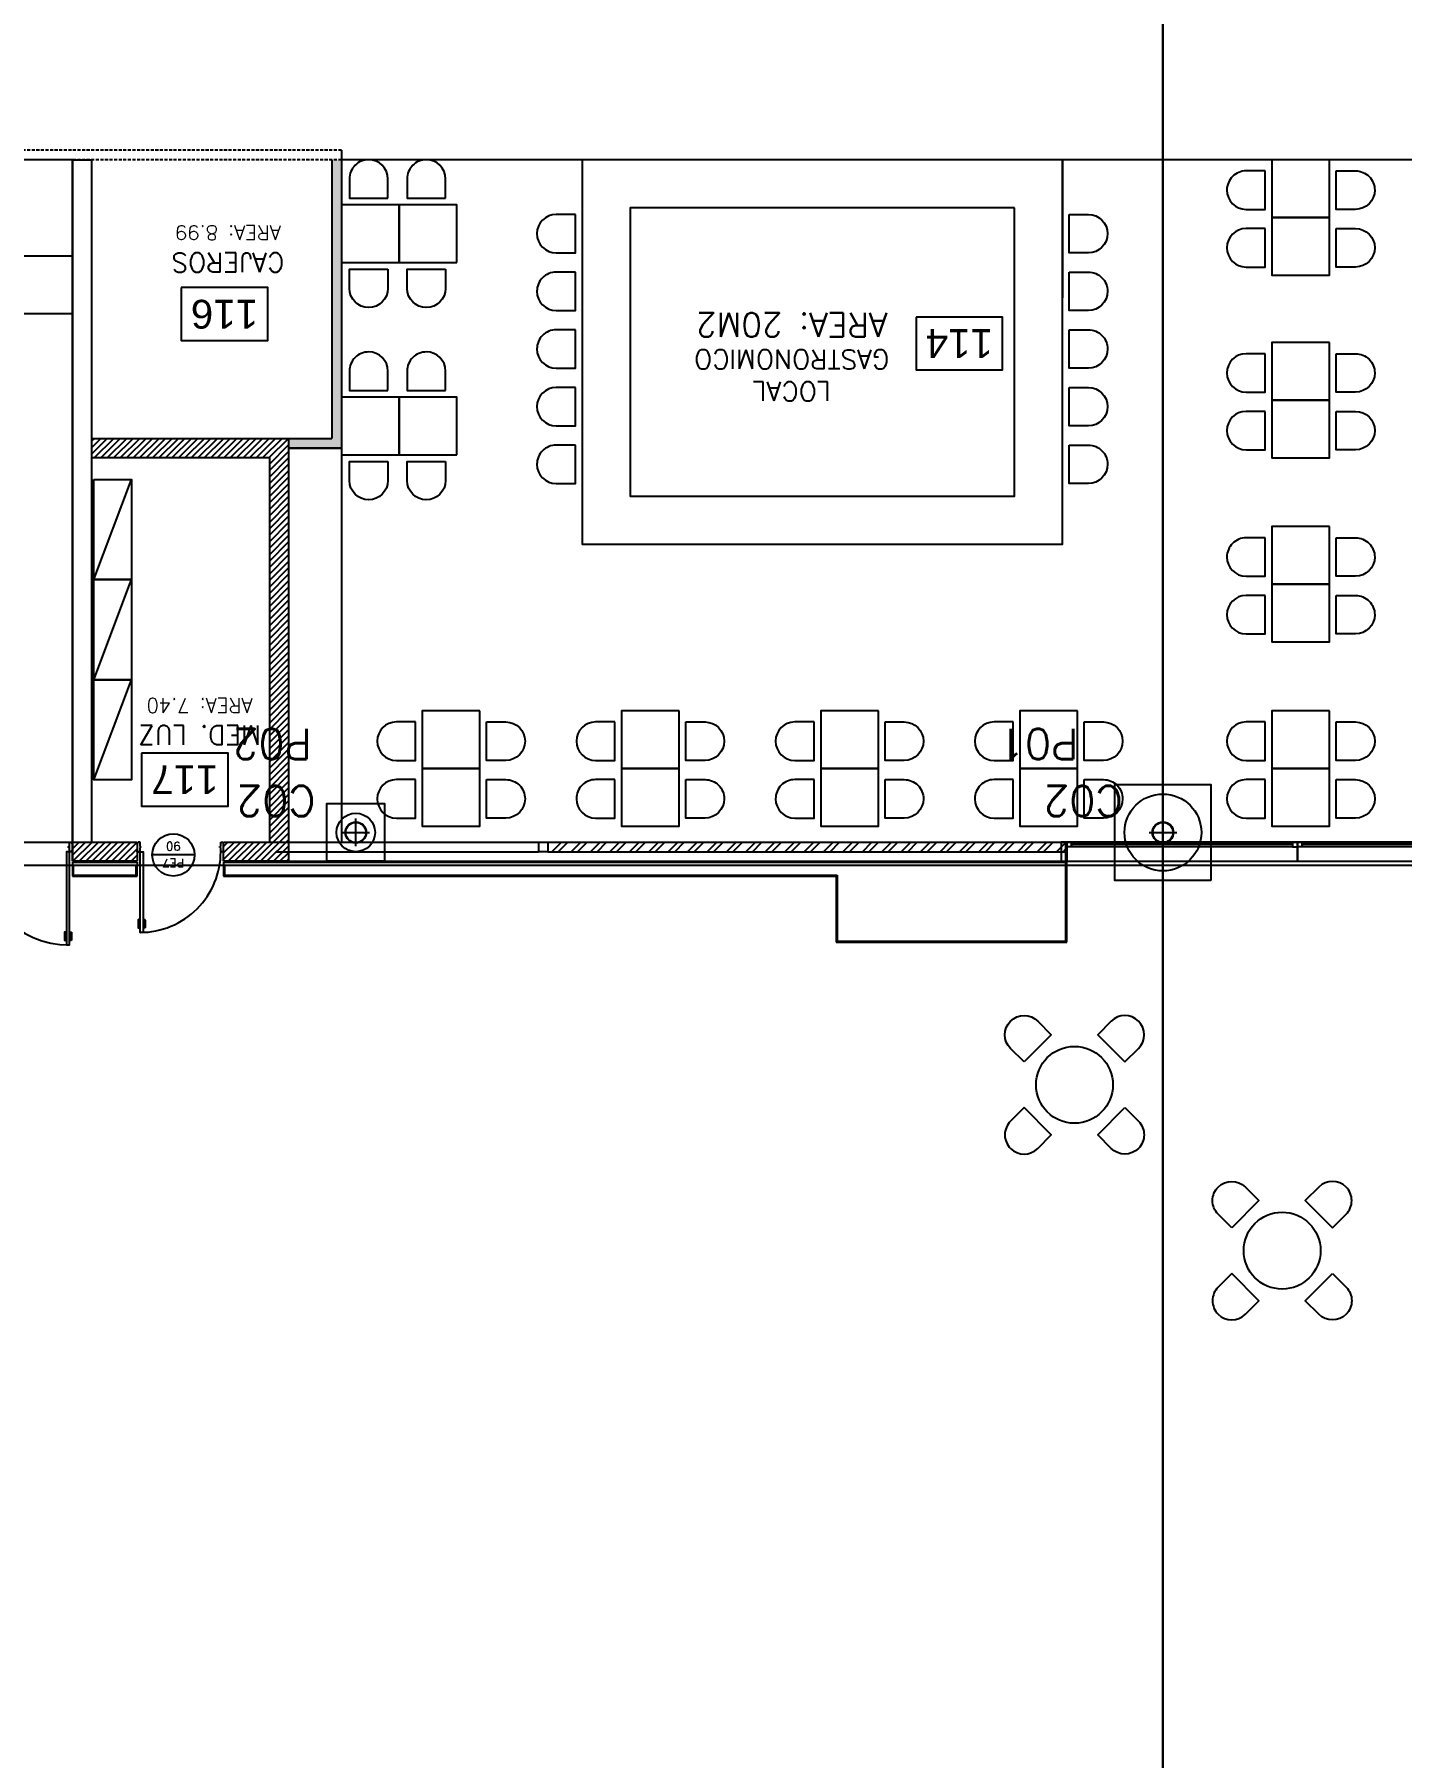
# Model space of a CAD drawing. Header units: millimetres. Extents: x 1478096 to 1808313, y 619971 to 762366.
# Drawn here: x 1561501 to 1575728, y 637943 to 655871 of the extents above; entities that cross this region are included whole.
import ezdxf
from ezdxf.enums import TextEntityAlignment as Align

# ---------------------------------------------------------------- set-up
doc = ezdxf.new("R2010")
doc.units = ezdxf.units.MM
doc.header["$LTSCALE"] = 10
for name, pattern in [('CENTERX2', [4, 2.5, -0.5, 0.5, -0.5]), ('HIDDEN2', [4.762499999999999, 3.175, -1.5875]), ('SE-GRILLA$0$LR-GRILLA$0$EJES', [0.74, 0.5, -0.12, 0, -0.12])]:
    doc.linetypes.add(name, pattern=pattern)
for name, color, linetype in [('0-superficies', 7, 'Continuous'), ('0_Estructura', 251, 'Continuous'), ('A-HATCH-BLOQUE', 241, 'Continuous'), ('A-HATCH-DURLOCK', 252, 'Continuous'), ('COSTAN-CAM-EJES', 251, 'CENTERX2'), ('DC-ARQ-0 TEXTOS', 7, 'Continuous'), ('DC-ARQ-CARPINTERIAS', 7, 'Continuous'), ('DC-ARQ-CHAPA', 7, 'Continuous'), ('DC-ARQ-CORDON', 210, 'Continuous'), ('DC-ARQ-CORREAS', 2, 'Continuous'), ('DC-ARQ-EQUIP.', 43, 'Continuous'), ('DC-ARQ-EQUIP. OFICINAS', 33, 'Continuous'), ('DC-ARQ-MURO BLOQUE', 181, 'Continuous'), ('DC-ARQ-MURO LAD. CERÁMICO', 54, 'Continuous'), ('DC-ARQ-MURO SUPERBOARD', 2, 'Continuous'), ('DC-ARQ-PAINEL DURLOCK', 7, 'Continuous'), ('DC-EST-CORREAS', 35, 'SE-GRILLA$0$LR-GRILLA$0$EJES'), ('TXT CARPINTERIAS', 2, 'Continuous')]:
    doc.layers.add(name, color=color, linetype=linetype)
doc.styles.add('ROMANS', font='romans')
doc.styles.add('Romans-100', font='romans')
doc.styles.get("Standard").update_dxf_attribs({"font": 'ARIAL.TTF'})

# ---------------------------------------------------------------- blocks, each defined once
blk = doc.blocks.new('CARP. PATIO COMIDAS')
at = {"layer": 'DC-ARQ-CARPINTERIAS'}
for p, q in [((1597.375506512112, 729.054922078246), (1594.975506549269, 729.0549229879954)), ((1597.375506512112, 728.8549220782457), (1597.375506512112, 729.054922078246)), ((1599.775506587061, 729.054922078246), (1597.375506624217, 729.0549229879954)), ((1597.375506624217, 729.0549229879954), (1597.375506624217, 728.8549229879951)), ((1599.775506587061, 728.8549220782457), (1599.775506587061, 729.054922078246)), ((1594.975506549269, 728.8549229879951), (1597.375506512112, 728.8549220782457)), ((1595.025506549268, 728.9049229879951), (1597.325506512112, 728.9049220782457)), ((1595.025506549268, 728.8799229879951), (1597.325506512112, 728.8799220782457)), ((1597.325506512112, 728.8549220782457), (1595.025506549268, 728.8549229879951)), ((1597.325506512112, 728.9049220782457), (1597.325506512112, 728.8549220782457)), ((1597.325506512112, 728.9049220782457), (1597.375506512112, 728.9049220782457)), ((1597.325506512112, 728.8549220782457), (1597.325506512112, 728.9049220782457)), ((1597.375506512112, 728.8549220782457), (1597.325506512112, 728.8549220782457)), ((1597.375506512112, 728.9049220782457), (1597.375506512112, 728.8549220782457)), ((1597.425506624217, 728.9049229879951), (1597.375506624217, 728.9049229879951)), ((1597.375506624217, 728.9049229879951), (1597.375506624217, 728.8549229879951)), ((1597.375506624217, 728.8549229879951), (1597.425506624217, 728.8549229879951)), ((1597.375506624217, 728.8549229879951), (1599.775506587061, 728.8549220782457)), ((1597.425506624217, 728.9049229879951), (1599.72550658706, 728.9049220782457)), ((1597.425506624217, 728.8549229879951), (1597.425506624217, 728.9049229879951)), ((1597.425506624217, 728.8549229879951), (1597.425506624217, 728.9049229879951)), ((1597.425506624217, 728.8799229879951), (1599.72550658706, 728.8799220782457)), ((1599.72550658706, 728.8549220782457), (1597.425506624217, 728.8549229879951)), ((1599.72550658706, 728.9049220782457), (1599.72550658706, 728.8549220782457)), ((1599.72550658706, 728.9049220782457), (1599.775506587061, 728.9049220782457)), ((1599.72550658706, 728.8549220782457), (1599.72550658706, 728.9049220782457)), ((1599.775506587061, 728.8549220782457), (1599.72550658706, 728.8549220782457)), ((1599.775506587061, 728.9049220782457), (1599.775506587061, 728.8549220782457))]:
    blk.add_line(p, q, dxfattribs=at)
blk = doc.blocks.new('SIMB-CAR')
blk.add_line((-0.5, 0), (0.5, 0))
blk.add_circle((0, 0), 0.5)
at = {"style": 'ROMANS'}
for tag, p in [('TIPO', (0, 0.1917687192590165)), ('NUMERO', (0, -0.2054664849201799))]:
    blk.add_attdef(tag, text='', height=0.2, dxfattribs=at).set_placement(p, align=Align.MIDDLE)
blk = doc.blocks.new('PUERTAS -200')
at = {"layer": 'DC-ARQ-CARPINTERIAS'}
for p, q in [((1530.20600982706, 676.7135004573965), (1530.20600982706, 676.7232860782239)), ((1530.206009827059, 676.6816048310293), (1530.206009827059, 676.6718192102019)), ((1530.220185660992, 676.7135004573961), (1530.220185660992, 676.7232860782235)), ((1530.220185660991, 676.6816048310288), (1530.220185660991, 676.6718192102015)), ((1530.206009827059, 674.8053960837443), (1530.206009827059, 674.8151817045717)), ((1530.220185660992, 674.8053960837447), (1530.220185660991, 674.8151817045721)), ((1530.20600982706, 674.773500457377), (1530.206009827061, 674.7637148365496)), ((1530.220185660992, 674.7735004573775), (1530.220185660993, 674.7637148365501))]:
    blk.add_line(p, q, dxfattribs=at)
for points in [[(1531.118211462515, 676.7135004573877), (1531.118211462514, 676.6816048310408), (1530.148211462513, 676.6816048310293), (1530.148211462513, 676.7135004573879), (1531.118211462515, 676.7135004573877)], [(1531.118211462516, 676.7435004573877), (1531.128211462516, 676.7435004573875), (1531.128211462516, 676.7335004573875), (1531.118211462516, 676.7335004573878), (1531.118211462515, 676.7135004573877), (1531.163211462515, 676.7135004573868), (1531.163211462515, 676.7035004573868), (1531.173211462515, 676.7035004573864), (1531.173211462515, 676.7135004573864), (1531.218211462515, 676.7135004573856), (1531.218211462515, 676.7335004573855), (1531.208211462515, 676.7335004573857), (1531.208211462515, 676.7435004573857), (1531.218211462515, 676.7435004573855)], [(1531.118211462515, 674.7735004573855), (1531.118211462514, 674.8053960837324), (1530.148211462513, 674.8053960837443), (1530.148211462513, 674.7735004573857), (1531.118211462515, 674.7735004573855)], [(1531.118211462515, 674.7435004573855), (1531.128211462515, 674.7435004573857), (1531.128211462515, 674.7535004573857), (1531.118211462515, 674.7535004573855), (1531.118211462515, 674.7735004573855), (1531.163211462515, 674.7735004573865), (1531.163211462514, 674.7835004573865), (1531.173211462514, 674.7835004573867), (1531.173211462515, 674.7735004573867), (1531.218211462514, 674.7735004573876), (1531.218211462515, 674.7535004573878), (1531.208211462515, 674.7535004573874), (1531.208211462515, 674.7435004573875), (1531.218211462515, 674.7435004573877)]]:
    blk.add_lwpolyline(points, dxfattribs=at)
for points in [[(1530.195191534385, 676.7303739951902), (1530.195191534385, 676.7268300367074, 0.4142135623730951), (1530.198735492867, 676.7232860782243), (1530.276702579493, 676.7232860782218, 0.4142135623730951), (1530.280246537976, 676.7268300367047), (1530.280246537976, 676.7303739951876, 0.4142135623730951), (1530.276702579494, 676.7339179536708), (1530.198735492868, 676.7339179536731, 0.4142135623730951)], [(1530.195191534383, 676.6647312932362), (1530.195191534383, 676.668275251719, -0.4142135623730951), (1530.198735492866, 676.6718192102019), (1530.276702579492, 676.6718192102002, -0.4142135623730951), (1530.280246537975, 676.6682752517172), (1530.280246537975, 676.6647312932341, -0.4142135623730951), (1530.276702579492, 676.6611873347513), (1530.198735492866, 676.661187334753, -0.4142135623730951)], [(1530.195191534383, 674.8222696215374), (1530.195191534383, 674.8187256630546, 0.4142135623730951), (1530.198735492866, 674.8151817045717), (1530.276702579492, 674.8151817045734, 0.4142135623730951), (1530.280246537975, 674.8187256630564), (1530.280246537975, 674.8222696215395, 0.4142135623730951), (1530.276702579492, 674.8258135800223), (1530.198735492866, 674.8258135800205, 0.4142135623730951)], [(1530.195191534385, 674.7566269195834), (1530.195191534385, 674.7601708780662, -0.4142135623730951), (1530.198735492868, 674.7637148365493), (1530.276702579494, 674.7637148365518, -0.4142135623730951), (1530.280246537977, 674.760170878069), (1530.280246537977, 674.7566269195859, -0.4142135623730951), (1530.276702579494, 674.7530829611028), (1530.198735492868, 674.7530829611004, -0.4142135623730951)]]:
    blk.add_lwpolyline(points, format="xyb", close=True, dxfattribs=at)
for centre, start, end in [((1531.118211462515, 676.7135004573877), 180.0000000000065, 270), ((1531.118211462515, 674.7735004573855), 90, 179.9999999999935)]:
    blk.add_arc(centre, 0.9700000000011082, start, end, dxfattribs=at)

msp = doc.modelspace()

# ---------------------------------------------------------------- hatches: boundary and pattern name
at = {"layer": '0_Estructura'}
h = msp.add_hatch(dxfattribs=at)
h.set_pattern_fill('ANSI31', color=256, scale=2, angle=-180, style=0)
h.set_pattern_definition([(224.9999999999999, (3114300.019552803, 1183973.86220455), (4.490128060534571, -4.490128060534581), [])])
h.paths.add_polyline_path([(1564734.949393902, 647568.1684408737, 1), (1564954.949393902, 647568.1684408737, 1)])
h.paths.add_polyline_path([(1564739.749393902, 647568.1684408737, 1), (1564950.149393902, 647568.1684408737, 1)], flags=16)
h = msp.add_hatch(dxfattribs=at)
h.set_pattern_fill('ANSI31', color=256, scale=2, angle=-180, style=0)
h.set_pattern_definition([(224.9999999999999, (3122699.920000568, 1183973.86220451), (4.490128060534571, -4.490128060534581), [])])
h.paths.add_polyline_path([(1573134.849841667, 647568.1684408346, 1), (1573354.849841667, 647568.1684408346, 1)])
h.paths.add_polyline_path([(1573139.649841667, 647568.1684408346, 1), (1573350.049841667, 647568.1684408346, 1)], flags=16)
at = {"layer": 'A-HATCH-BLOQUE'}
h = msp.add_hatch(dxfattribs=at)
h.set_pattern_fill('ANSI31', color=256, scale=15, angle=180)
h.set_pattern_definition([(225, (3176296.010531493, 1376323.113530791), (33.67596045400932, -33.67596045400933), [])])
h.paths.add_polyline_path([(1561895.044307134, 647268.1704667105), (1562569.379056337, 647268.1704667107), (1562569.379056334, 647468.1704667105), (1561895.044307134, 647468.1704667567)])
h.paths.add_polyline_path([(1563469.380249662, 647268.1704667105), (1564145.044307135, 647268.1704667105), (1564145.044307135, 651668.1704667095), (1562095.044307134, 651668.170466711), (1562095.044307134, 651468.1704667102), (1563945.044307134, 651468.1704667088), (1563945.044307135, 647468.1704667102), (1563469.380249662, 647468.1704667102)])
at = {"layer": 'A-HATCH-DURLOCK'}
h = msp.add_hatch(color=256, dxfattribs=at)
h.dxf.hatch_style = 1
h.paths.add_polyline_path([(1564145.044307135, 651668.170466711), (1564145.044307135, 651568.1704667108), (1564695.044307135, 651568.1704667106), (1564695.044307135, 654568.1704667106), (1564595.044307135, 654568.1704667106), (1564595.044307135, 651668.170466711)])
h = msp.add_hatch(dxfattribs=at)
h.set_pattern_fill('ANSI32', color=256, scale=15, angle=180)
h.set_pattern_definition([(225, (3172020.148532705, 1376323.113530791), (101.027881362028, -101.027881362028), []), (225, (3171952.796582705, 1376323.113530791), (101.027881362028, -101.027881362028), [])])
h.paths.add_polyline_path([(1566845.044307136, 647468.1704667088), (1566845.044307136, 647368.1914525438), (1572234.64187808, 647368.1914525438), (1572234.64187808, 647468.1704667088)])

# ---------------------------------------------------------------- linework, layer by layer
at = {"layer": '0-superficies'}
msp.add_lwpolyline([(1641041.817012486, 738426.9620846058), (1522042.066269117, 738427.0200825318), (1522042.063457301, 735317.0411377781), (1506281.021389075, 735317.0577680174), (1506244.74336783, 735317.0554205623), (1506244.899767644, 725919.2007196081), (1515007.623648283, 725919.2007196081), (1515007.623648283, 729331.1388270991), (1524854.996140494, 729331.1388288363), (1524854.996140494, 680527.0605796437), (1522092.044517029, 680527.0605796439), (1522092.044517029, 678926.4702749584), (1524855.045781666, 678926.4702749586), (1524855.045691859, 673126.4702755781), (1517295.033555806, 673126.4507899147), (1517295.033555806, 669026.4704289681), (1516295.033737926, 669026.4508262458), (1516295.045259116, 663826.4697496115), (1524855.031063484, 663826.4498309928), (1524855.031063484, 647228.1494808745), (1641041.817012486, 647228.170466709)], dxfattribs=at)
for points in [[(1561895.044307134, 654568.1704667101), (1557695.03291119, 654568.1704667101), (1557695.03291119, 647468.1380643476), (1561895.044307134, 647468.1380643476)], [(1591394.642433127, 647468.1905617492), (1591394.642433127, 651536.0294951744), (1591394.642433127, 654568.1704667092), (1564695.044307135, 654568.1704667092), (1564695.044307135, 651568.1704667106), (1564145.044307135, 651568.1704667092), (1564145.044307135, 647468.1732603675)]]:
    msp.add_lwpolyline(points, close=True, dxfattribs=at)
at = {"layer": '0_Estructura'}
for p, q in [((1564701.258681285, 647568.1684408737), (1564988.640106519, 647568.1684408737)), ((1564844.949393902, 647424.477728257), (1564844.949393902, 647711.8591534904)), ((1573101.15912905, 647568.1684408346), (1573388.540554284, 647568.1684408346)), ((1573244.849841667, 647424.4777282178), (1573244.849841667, 647711.8591534513))]:
    msp.add_line(p, q, dxfattribs=at)
for points in [[(1573744.849841667, 647068.1704590565), (1572744.849841667, 647068.1704590565), (1572744.849841667, 648068.1704590565), (1573744.849841667, 648068.1704590565)], [(1565144.949257103, 647268.1704590569), (1564544.949257103, 647268.1704590569), (1564544.949257103, 647868.1704590567), (1565144.949257103, 647868.1704590567)]]:
    msp.add_lwpolyline(points, close=True, dxfattribs=at)
for centre, radius in [((1573244.849841667, 647568.1704590565), 399.9999999999966), ((1564844.949257103, 647568.1704590565), 200), ((1564844.949393902, 647568.1684408737), 110), ((1564844.949393902, 647568.1684408737), 105.2), ((1573244.849841667, 647568.1684408346), 110), ((1573244.849841667, 647568.1684408346), 105.2)]:
    msp.add_circle(centre, radius, dxfattribs=at)
at = {"layer": 'COSTAN-CAM-EJES', "const_width": 25}
msp.add_lwpolyline([(1573244.850380269, 619983.4302470358), (1573244.850380269, 762353.1759538441)], dxfattribs=at)
at = {"layer": 'DC-ARQ-0 TEXTOS'}
for points in [[(1563028.632288121, 653237.5559209334), (1563028.632288121, 652687.5559209331), (1563928.632288121, 652687.5559209331), (1563928.632288119, 653237.5559209334)], [(1570675.876708852, 652930.1138077213), (1570675.876708852, 652380.1138077221), (1571575.876708852, 652380.1138077221), (1571575.87670885, 652930.1138077213)], [(1562615.294870822, 648392.173651487), (1562615.294870822, 647842.1736514877), (1563515.294870822, 647842.1736514877), (1563515.29487082, 648392.173651487)]]:
    msp.add_lwpolyline(points, close=True, dxfattribs=at)
at = {"layer": 'DC-ARQ-CARPINTERIAS'}
for p, q in [((1561895.044307134, 647458.1704667099), (1561895.044307134, 647468.1704667092)), ((1562569.379056334, 647458.1704667109), (1562569.379056334, 647468.1704667102)), ((1562579.379056334, 647458.17046671), (1562569.379056334, 647458.1704667109)), ((1562599.379056334, 647468.1704667102), (1562579.379056334, 647468.1704667102)), ((1562579.379056334, 647468.1704667102), (1562579.379056334, 647458.17046671)), ((1562599.379056333, 647423.1704667102), (1562599.379056334, 647468.1704667102)), ((1562609.379056333, 647423.1704667102), (1562599.379056333, 647423.1704667102)), ((1562599.379056332, 647368.1704667099), (1562599.379056333, 647413.17046671)), ((1562599.379056333, 647413.17046671), (1562609.379056333, 647413.17046671)), ((1562609.379056333, 647413.17046671), (1562609.379056333, 647423.1704667102)), ((1563429.380249661, 647413.1704667109), (1563429.380249662, 647423.1704667102)), ((1563429.380249662, 647423.1704667102), (1563439.380249662, 647423.1704667102)), ((1563439.380249661, 647413.17046671), (1563429.380249661, 647413.1704667109)), ((1563439.380249662, 647423.1704667102), (1563439.380249663, 647468.1704667102)), ((1563439.380249663, 647468.1704667102), (1563459.380249663, 647468.1704667102)), ((1563439.38024966, 647368.1704667108), (1563439.380249661, 647413.17046671)), ((1563459.380249663, 647468.1704667102), (1563459.380249662, 647458.17046671)), ((1563459.380249662, 647458.17046671), (1563469.380249662, 647458.17046671)), ((1563469.380249662, 647458.17046671), (1563469.380249662, 647468.1704667093)), ((1561895.044307132, 647368.1704667098), (1561895.044307132, 647378.17046671)), ((1562569.379056332, 647368.1704667108), (1562569.379056332, 647378.170466711)), ((1562569.379056332, 647378.170466711), (1562579.379056332, 647378.1704667101)), ((1562579.379056332, 647378.1704667101), (1562579.379056332, 647368.1704667108)), ((1562579.379056332, 647368.1704667108), (1562599.379056332, 647368.1704667099)), ((1563459.38024966, 647368.1704667099), (1563439.38024966, 647368.1704667108)), ((1563469.380249661, 647378.1704667101), (1563459.38024966, 647378.1704667101)), ((1563459.38024966, 647378.1704667101), (1563459.38024966, 647368.1704667099)), ((1563469.38024966, 647368.1704667099), (1563469.380249661, 647378.1704667101)), ((1562599.379056301, 646600.8311772114), (1562589.593435474, 646600.8311772114)), ((1562599.379056301, 646586.655343279), (1562589.593435474, 646586.6553432799)), ((1562631.274682669, 646600.8311772104), (1562641.060303496, 646600.8311772104)), ((1562631.274682668, 646586.6553432782), (1562641.060303495, 646586.6553432782))]:
    msp.add_line(p, q, dxfattribs=at)
msp.add_lwpolyline([(1562599.379056332, 647368.1704667099), (1562631.274682679, 647368.1704667099), (1562631.274682668, 646528.8569787319), (1562599.37905631, 646528.8569787319), (1562599.379056332, 647368.1704667099)], dxfattribs=at)
for points in [[(1562582.505518507, 646575.8370506039), (1562586.04947699, 646575.8370506039, 0.4142135623730951), (1562589.593435473, 646579.3810090865), (1562589.593435476, 646657.3480957125, 0.4142135623730951), (1562586.049476993, 646660.892054196), (1562582.50551851, 646660.892054196, 0.4142135623730951), (1562578.961560027, 646657.3480957134), (1562578.961560024, 646579.3810090874, 0.4142135623730951)], [(1562648.148220461, 646575.8370506021), (1562644.604261979, 646575.8370506021, -0.4142135623730951), (1562641.060303495, 646579.3810090857), (1562641.060303497, 646657.3480957116, -0.4142135623730951), (1562644.60426198, 646660.8920541941), (1562648.148220463, 646660.8920541941, -0.4142135623730951), (1562651.692178946, 646657.3480957116), (1562651.692178945, 646579.3810090857, -0.4142135623730951)]]:
    msp.add_lwpolyline(points, format="xyb", close=True, dxfattribs=at)
msp.add_arc((1562599.379056332, 647368.1704667099, -1.259329431780038e-09), 840.0011933281064, 269.9999999989317, 5.211020790109826e-11, dxfattribs=at)
at = {"layer": 'DC-ARQ-CHAPA'}
for p, q in [((1561895.044307134, 647258.1494808757), (1561895.044307134, 647228.1494808759)), ((1561895.044307134, 647258.1494808758), (1562569.379056334, 647258.1494808758)), ((1561895.044307134, 647228.1494808759), (1562569.379056334, 647228.149480876)), ((1562569.379056334, 647258.1494808758), (1562569.379056334, 647228.149480876)), ((1563469.380249662, 647258.1494808758), (1572234.64191122, 647258.1494808743)), ((1563469.380249662, 647258.1494808758), (1563469.380249662, 647228.149480876)), ((1563469.380249662, 647228.149480876), (1572234.64191122, 647228.1494808745)), ((1572234.64191122, 647258.1494808743), (1572234.64191122, 647228.1494808745))]:
    msp.add_line(p, q, dxfattribs=at)
at = {"layer": 'DC-ARQ-CORDON'}
for p, q in [((1563469.380249662, 647468.1704667102), (1566745.044307136, 647468.1704667088)), ((1572234.641911218, 647468.1914525442), (1572234.641911218, 647268.170466709)), ((1563469.380249662, 647268.1704667105), (1572234.64191122, 647268.170466709))]:
    msp.add_line(p, q, dxfattribs=at)
at = {"layer": 'DC-ARQ-CORREAS'}
msp.add_line((1564020.906305925, 647368.1914525438), (1566745.044307136, 647368.1914525438), dxfattribs=at)
at = {"layer": 'DC-ARQ-EQUIP.'}
for p, q in [((1572199.336764361, 654568.1704667092), (1572199.336764361, 653131.0131791858)), ((1564695.044307135, 651568.1704667106), (1564695.044307135, 647468.1704667102)), ((1562118.326059113, 650199.6263337308), (1562510.326059113, 651241.6263337311)), ((1562118.326059111, 649157.6263337304), (1562510.326059111, 650199.6263337308)), ((1562118.326059111, 648115.6263337301), (1562510.326059111, 649157.6263337304))]:
    msp.add_line(p, q, dxfattribs=at)
for points in [[(1565178.494820678, 654168.1704663958), (1565178.494820678, 654368.1704663956, 0.414213562373095), (1564978.494820678, 654568.1704663953), (1564978.494820678, 654568.1704663953, 0.414213562373095), (1564778.494820677, 654368.1704663956), (1564778.494820677, 654168.1704663958)], [(1565778.494820678, 654168.1704663958), (1565778.494820678, 654368.1704663956, 0.414213562373095), (1565578.494820678, 654568.1704663953), (1565578.494820678, 654568.1704663953, 0.414213562373095), (1565378.494820678, 654368.1704663956), (1565378.494820678, 654168.1704663958)], [(1574310.191491658, 654451.6209799382), (1574110.191491658, 654451.6209799382, 0.414213562373095), (1573910.191491658, 654251.6209799384), (1573910.191491658, 654251.6209799384, 0.414213562373095), (1574110.191491658, 654051.6209799385), (1574310.191491658, 654051.6209799385)], [(1575048.935500608, 654451.6209799382), (1575248.935500608, 654451.6209799382, -0.414213562373095), (1575448.935500608, 654251.6209799384), (1575448.935500608, 654251.6209799384, -0.414213562373095), (1575248.935500608, 654051.6209799385), (1575048.935500608, 654051.6209799385)], [(1567129.964759886, 653998.9162629271), (1566929.964759886, 653998.9162629271, 0.414213562373095), (1566729.964759886, 653798.9162629272), (1566729.964759886, 653798.9162629272, 0.414213562373095), (1566929.964759886, 653598.9162629275), (1567129.964759886, 653598.9162629275)], [(1572268.708768837, 653998.9162629271), (1572468.708768837, 653998.9162629271, -0.414213562373095), (1572668.708768837, 653798.9162629272), (1572668.708768837, 653798.9162629272, -0.414213562373095), (1572468.708768837, 653598.9162629275), (1572268.708768837, 653598.9162629275)], [(1574310.191491657, 653851.6209799388), (1574110.191491657, 653851.6209799388, 0.414213562373095), (1573910.191491657, 653651.6209799389), (1573910.191491657, 653651.6209799389, 0.414213562373095), (1574110.191491657, 653451.6209799391), (1574310.191491657, 653451.6209799391)], [(1575048.935500607, 653851.6209799388), (1575248.935500607, 653851.6209799388, -0.414213562373095), (1575448.935500607, 653651.6209799389), (1575448.935500607, 653651.6209799389, -0.414213562373095), (1575248.935500607, 653451.6209799391), (1575048.935500607, 653451.6209799391)], [(1565178.494820678, 653429.4264574451), (1565178.494820678, 653229.4264574454, -0.414213562373095), (1564978.494820678, 653029.4264574455), (1564978.494820678, 653029.4264574455, -0.414213562373095), (1564778.494820677, 653229.4264574454), (1564778.494820677, 653429.4264574451)], [(1565778.494820678, 653429.4264574451), (1565778.494820678, 653229.4264574454, -0.414213562373095), (1565578.494820678, 653029.4264574455), (1565578.494820678, 653029.4264574455, -0.414213562373095), (1565378.494820678, 653229.4264574454), (1565378.494820678, 653429.4264574451)], [(1567129.964759885, 653398.9162629276), (1566929.964759885, 653398.9162629276, 0.414213562373095), (1566729.964759885, 653198.9162629278), (1566729.964759885, 653198.9162629278, 0.414213562373095), (1566929.964759885, 652998.916262928), (1567129.964759885, 652998.916262928)], [(1572268.708768838, 653398.9162629276), (1572468.708768838, 653398.9162629276, -0.414213562373095), (1572668.708768838, 653198.9162629278), (1572668.708768838, 653198.9162629278, -0.414213562373095), (1572468.708768838, 652998.916262928), (1572268.708768838, 652998.916262928)], [(1567129.964759885, 652798.9162629282), (1566929.964759885, 652798.9162629282, 0.414213562373095), (1566729.964759885, 652598.9162629284), (1566729.964759885, 652598.9162629284, 0.414213562373095), (1566929.964759885, 652398.9162629285), (1567129.964759885, 652398.9162629285)], [(1572268.708768838, 652798.9162629282), (1572468.708768838, 652798.9162629282, -0.414213562373095), (1572668.708768838, 652598.9162629284), (1572668.708768838, 652598.9162629284, -0.414213562373095), (1572468.708768838, 652398.9162629285), (1572268.708768838, 652398.9162629285)], [(1565178.494820678, 652168.1704663963), (1565178.494820678, 652368.1704663961, 0.414213562373095), (1564978.494820678, 652568.1704663959), (1564978.494820678, 652568.1704663959, 0.414213562373095), (1564778.494820677, 652368.1704663961), (1564778.494820677, 652168.1704663963)], [(1565778.494820678, 652168.1704663963), (1565778.494820678, 652368.1704663961, 0.414213562373095), (1565578.494820678, 652568.1704663959), (1565578.494820678, 652568.1704663959, 0.414213562373095), (1565378.494820678, 652368.1704663961), (1565378.494820678, 652168.1704663963)], [(1574310.191588205, 652549.8900149793), (1574110.191588205, 652549.8900149793, 0.414213562373095), (1573910.191588206, 652349.8900149786), (1573910.191588206, 652349.8900149786, 0.414213562373095), (1574110.191588205, 652149.8900149787), (1574310.191588205, 652149.8900149787)], [(1575048.935597156, 652549.8900149793), (1575248.935597155, 652549.8900149793, -0.414213562373095), (1575448.935597155, 652349.8900149786), (1575448.935597155, 652349.8900149786, -0.414213562373095), (1575248.935597155, 652149.8900149787), (1575048.935597156, 652149.8900149787)], [(1567129.964759885, 652198.9162629287), (1566929.964759885, 652198.9162629287, 0.414213562373095), (1566729.964759885, 651998.9162629289), (1566729.964759885, 651998.9162629289, 0.414213562373095), (1566929.964759885, 651798.9162629291), (1567129.964759885, 651798.9162629291)], [(1572268.708768838, 652198.9162629287), (1572468.708768838, 652198.9162629287, -0.414213562373095), (1572668.708768838, 651998.9162629289), (1572668.708768838, 651998.9162629289, -0.414213562373095), (1572468.708768838, 651798.9162629291), (1572268.708768838, 651798.9162629291)], [(1574310.191588204, 651949.8900149789), (1574110.191588204, 651949.8900149789, 0.414213562373095), (1573910.191588205, 651749.890014979), (1573910.191588205, 651749.890014979, 0.414213562373095), (1574110.191588204, 651549.8900149793), (1574310.191588204, 651549.8900149793)], [(1575048.935597155, 651949.8900149789), (1575248.935597155, 651949.8900149789, -0.414213562373095), (1575448.935597154, 651749.890014979), (1575448.935597154, 651749.890014979, -0.414213562373095), (1575248.935597155, 651549.8900149793), (1575048.935597155, 651549.8900149793)], [(1567129.964759885, 651598.9162629292), (1566929.964759885, 651598.9162629292, 0.414213562373095), (1566729.964759885, 651398.9162629294), (1566729.964759885, 651398.9162629294, 0.414213562373095), (1566929.964759885, 651198.9162629297), (1567129.964759885, 651198.9162629297)], [(1572268.708768838, 651598.9162629292), (1572468.708768838, 651598.9162629292, -0.414213562373095), (1572668.708768838, 651398.9162629294), (1572668.708768838, 651398.9162629294, -0.414213562373095), (1572468.708768838, 651198.9162629297), (1572268.708768838, 651198.9162629297)], [(1565178.494820678, 651429.4264574457), (1565178.494820678, 651229.426457446, -0.414213562373095), (1564978.494820678, 651029.4264574461), (1564978.494820678, 651029.4264574461, -0.414213562373095), (1564778.494820677, 651229.426457446), (1564778.494820677, 651429.4264574457)], [(1565778.494820678, 651429.4264574457), (1565778.494820678, 651229.426457446, -0.414213562373095), (1565578.494820678, 651029.4264574461), (1565578.494820678, 651029.4264574461, -0.414213562373095), (1565378.494820678, 651229.426457446), (1565378.494820678, 651429.4264574457)], [(1574310.191588205, 650633.9900149793), (1574110.191588205, 650633.9900149793, 0.414213562373095), (1573910.191588206, 650433.9900149795), (1573910.191588206, 650433.9900149795, 0.414213562373095), (1574110.191588205, 650233.9900149796), (1574310.191588205, 650233.9900149796)], [(1575048.935597156, 650633.9900149793), (1575248.935597155, 650633.9900149793, -0.414213562373095), (1575448.935597155, 650433.9900149795), (1575448.935597155, 650433.9900149795, -0.414213562373095), (1575248.935597155, 650233.9900149796), (1575048.935597156, 650233.9900149796)], [(1574310.191588204, 650033.9900149798), (1574110.191588204, 650033.9900149798, 0.414213562373095), (1573910.191588205, 649833.9900149801), (1573910.191588205, 649833.9900149801, 0.414213562373095), (1574110.191588204, 649633.9900149802), (1574310.191588204, 649633.9900149802)], [(1575048.935597155, 650033.9900149798), (1575248.935597155, 650033.9900149798, -0.414213562373095), (1575448.935597154, 649833.9900149801), (1575448.935597154, 649833.9900149801, -0.414213562373095), (1575248.935597155, 649633.9900149802), (1575048.935597155, 649633.9900149802)], [(1565467.222423395, 648718.0900149803), (1565267.222423395, 648718.0900149803, 0.414213562373095), (1565067.222423396, 648518.0900149804), (1565067.222423396, 648518.0900149804, 0.414213562373095), (1565267.222423395, 648318.0900149797), (1565467.222423395, 648318.0900149797)], [(1566205.966432346, 648718.0900149803), (1566405.966432346, 648718.0900149803, -0.414213562373095), (1566605.966432345, 648518.0900149804), (1566605.966432345, 648518.0900149804, -0.414213562373095), (1566405.966432346, 648318.0900149797), (1566205.966432346, 648318.0900149797)], [(1567540.439760224, 648718.0900149803), (1567340.439760224, 648718.0900149803, 0.414213562373095), (1567140.439760224, 648518.0900149804), (1567140.439760224, 648518.0900149804, 0.414213562373095), (1567340.439760224, 648318.0900149797), (1567540.439760224, 648318.0900149797)], [(1568279.183769175, 648718.0900149803), (1568479.183769174, 648718.0900149803, -0.414213562373095), (1568679.183769174, 648518.0900149804), (1568679.183769174, 648518.0900149804, -0.414213562373095), (1568479.183769174, 648318.0900149797), (1568279.183769175, 648318.0900149797)], [(1569613.657097053, 648718.0900149803), (1569413.657097053, 648718.0900149803, 0.414213562373095), (1569213.657097053, 648518.0900149804), (1569213.657097053, 648518.0900149804, 0.414213562373095), (1569413.657097053, 648318.0900149797), (1569613.657097053, 648318.0900149797)], [(1570352.401106003, 648718.0900149803), (1570552.401106003, 648718.0900149803, -0.414213562373095), (1570752.401106003, 648518.0900149804), (1570752.401106003, 648518.0900149804, -0.414213562373095), (1570552.401106003, 648318.0900149797), (1570352.401106003, 648318.0900149797)], [(1571686.874433881, 648718.0900149803), (1571486.874433882, 648718.0900149803, 0.414213562373095), (1571286.874433882, 648518.0900149804), (1571286.874433882, 648518.0900149804, 0.414213562373095), (1571486.874433882, 648318.0900149797), (1571686.874433881, 648318.0900149797)], [(1572425.618442832, 648718.0900149803), (1572625.618442832, 648718.0900149803, -0.414213562373095), (1572825.618442832, 648518.0900149804), (1572825.618442832, 648518.0900149804, -0.414213562373095), (1572625.618442832, 648318.0900149797), (1572425.618442832, 648318.0900149797)], [(1574310.191588205, 648718.0900149803), (1574110.191588205, 648718.0900149803, 0.414213562373095), (1573910.191588206, 648518.0900149804), (1573910.191588206, 648518.0900149804, 0.414213562373095), (1574110.191588205, 648318.0900149797), (1574310.191588205, 648318.0900149797)], [(1575048.935597156, 648718.0900149803), (1575248.935597155, 648718.0900149803, -0.414213562373095), (1575448.935597155, 648518.0900149804), (1575448.935597155, 648518.0900149804, -0.414213562373095), (1575248.935597155, 648318.0900149797), (1575048.935597156, 648318.0900149797)], [(1565467.222423394, 648118.0900149808), (1565267.222423394, 648118.0900149808, 0.414213562373095), (1565067.222423395, 647918.09001498), (1565067.222423395, 647918.09001498, 0.414213562373095), (1565267.222423394, 647718.0900149803), (1565467.222423394, 647718.0900149803)], [(1566205.966432345, 648118.0900149808), (1566405.966432345, 648118.0900149808, -0.414213562373095), (1566605.966432345, 647918.09001498), (1566605.966432345, 647918.09001498, -0.414213562373095), (1566405.966432345, 647718.0900149803), (1566205.966432345, 647718.0900149803)], [(1567540.439760223, 648118.0900149808), (1567340.439760223, 648118.0900149808, 0.414213562373095), (1567140.439760223, 647918.09001498), (1567140.439760223, 647918.09001498, 0.414213562373095), (1567340.439760223, 647718.0900149803), (1567540.439760223, 647718.0900149803)], [(1568279.183769174, 648118.0900149808), (1568479.183769173, 648118.0900149808, -0.414213562373095), (1568679.183769173, 647918.09001498), (1568679.183769173, 647918.09001498, -0.414213562373095), (1568479.183769173, 647718.0900149803), (1568279.183769174, 647718.0900149803)], [(1569613.657097052, 648118.0900149808), (1569413.657097052, 648118.0900149808, 0.414213562373095), (1569213.657097052, 647918.09001498), (1569213.657097052, 647918.09001498, 0.414213562373095), (1569413.657097052, 647718.0900149803), (1569613.657097052, 647718.0900149803)], [(1570352.401106002, 648118.0900149808), (1570552.401106002, 648118.0900149808, -0.414213562373095), (1570752.401106002, 647918.09001498), (1570752.401106002, 647918.09001498, -0.414213562373095), (1570552.401106002, 647718.0900149803), (1570352.401106002, 647718.0900149803)], [(1571686.874433881, 648118.0900149808), (1571486.874433881, 648118.0900149808, 0.414213562373095), (1571286.874433881, 647918.09001498), (1571286.874433881, 647918.09001498, 0.414213562373095), (1571486.874433881, 647718.0900149803), (1571686.874433881, 647718.0900149803)], [(1572425.618442831, 648118.0900149808), (1572625.618442831, 648118.0900149808, -0.414213562373095), (1572825.618442831, 647918.09001498), (1572825.618442831, 647918.09001498, -0.414213562373095), (1572625.618442831, 647718.0900149803), (1572425.618442831, 647718.0900149803)], [(1574310.191588204, 648118.0900149808), (1574110.191588204, 648118.0900149808, 0.414213562373095), (1573910.191588205, 647918.09001498), (1573910.191588205, 647918.09001498, 0.414213562373095), (1574110.191588204, 647718.0900149803), (1574310.191588204, 647718.0900149803)], [(1575048.935597155, 648118.0900149808), (1575248.935597155, 648118.0900149808, -0.414213562373095), (1575448.935597154, 647918.09001498), (1575448.935597154, 647918.09001498, -0.414213562373095), (1575248.935597155, 647718.0900149803), (1575048.935597155, 647718.0900149803)], [(1571799.924831092, 645180.2787093116), (1571658.503474856, 645321.7000655492, -0.414213562373095), (1571658.503474856, 645604.5427780242), (1571658.503474856, 645604.5427780242, -0.414213562373095), (1571941.34618733, 645604.5427780242), (1572082.767543567, 645463.1214217858)], [(1572848.48196113, 645180.2787093116), (1572989.903317368, 645321.7000655492, 0.414213562373095), (1572989.903317368, 645604.5427780242), (1572989.903317368, 645604.5427780242, 0.414213562373095), (1572707.060604893, 645604.5427780242), (1572565.639248655, 645463.1214217858)], [(1571799.924831092, 644704.9808098233), (1571658.503474856, 644563.5594535858, 0.414213562373095), (1571658.503474856, 644280.7167411116), (1571658.503474856, 644280.7167411116, 0.414213562373095), (1571941.34618733, 644280.7167411116), (1572082.767543567, 644422.1380973492)], [(1572848.48196113, 644704.9808098233), (1572989.903317368, 644563.5594535858, -0.414213562373095), (1572989.903317368, 644280.7167411116), (1572989.903317368, 644280.7167411116, -0.414213562373095), (1572707.060604893, 644280.7167411116), (1572565.639248655, 644422.1380973492)], [(1573960.908258706, 643454.7086541848), (1573819.486902467, 643596.1300104233, -0.414213562373095), (1573819.486902467, 643878.9727228974), (1573819.486902467, 643878.9727228974, -0.414213562373095), (1574102.329614942, 643878.9727228974), (1574243.750971181, 643737.5513666599)], [(1575009.465388744, 643454.7086541848), (1575150.88674498, 643596.1300104233, 0.414213562373095), (1575150.88674498, 643878.9727228974), (1575150.88674498, 643878.9727228974, 0.414213562373095), (1574868.044032506, 643878.9727228974), (1574726.622676268, 643737.5513666599)], [(1573960.908258706, 642979.4107546974), (1573819.486902467, 642837.989398459, 0.414213562373095), (1573819.486902467, 642555.1466859848), (1573819.486902467, 642555.1466859848, 0.414213562373095), (1574102.329614942, 642555.1466859848), (1574243.750971181, 642696.5680422223)], [(1575009.465388744, 642979.4107546974), (1575150.88674498, 642837.989398459, -0.414213562373095), (1575150.88674498, 642555.1466859848), (1575150.88674498, 642555.1466859848, -0.414213562373095), (1574868.044032506, 642555.1466859848), (1574726.622676268, 642696.5680422223)]]:
    msp.add_lwpolyline(points, format="xyb", close=True, dxfattribs=at)
for points in [[(1572199.336764361, 654568.1704667092), (1567199.336764361, 654568.1704667092), (1567199.336764361, 650568.1704667092), (1572199.336764361, 650568.1704667092)], [(1574979.563496133, 654568.1704663953), (1574379.563496133, 654568.1704663953), (1574379.563496133, 653968.1704663959), (1574979.563496133, 653968.1704663959)], [(1565295.044307135, 653498.7984619207), (1565295.044307135, 654098.7984619202), (1564695.044307135, 654098.7984619202), (1564695.044307135, 653498.7984619207)], [(1565895.044307135, 653498.7984619207), (1565895.044307135, 654098.7984619202), (1565295.044307135, 654098.7984619202), (1565295.044307135, 653498.7984619207)], [(1571699.336764361, 654068.1704667092), (1567699.336764361, 654068.1704667092), (1567699.336764361, 651068.1704667092), (1571699.336764361, 651068.1704667092)], [(1574979.563496132, 653968.1704663959), (1574379.563496132, 653968.1704663959), (1574379.563496132, 653368.1704663956), (1574979.563496132, 653368.1704663956)], [(1574979.56359268, 652666.4395014364), (1574379.56359268, 652666.4395014364), (1574379.56359268, 652066.4395014361), (1574979.56359268, 652066.4395014361)], [(1565295.044307135, 651498.7984619213), (1565295.044307135, 652098.7984619207), (1564695.044307135, 652098.7984619207), (1564695.044307135, 651498.7984619213)], [(1565895.044307135, 651498.7984619213), (1565895.044307135, 652098.7984619207), (1565295.044307135, 652098.7984619207), (1565295.044307135, 651498.7984619213)], [(1574979.563592679, 652066.4395014361), (1574379.56359268, 652066.4395014361), (1574379.56359268, 651466.4395014367), (1574979.563592679, 651466.4395014367)], [(1562118.326059113, 651241.626333733), (1562510.326059113, 651241.626333733), (1562510.326059113, 650199.6263337326), (1562118.326059113, 650199.6263337326)], [(1574979.56359268, 650750.5395014365), (1574379.56359268, 650750.5395014365), (1574379.56359268, 650150.539501437), (1574979.56359268, 650150.539501437)], [(1562118.326059111, 650199.6263337326), (1562510.326059111, 650199.6263337326), (1562510.326059111, 649157.6263337322), (1562118.326059111, 649157.6263337322)], [(1574979.563592679, 650150.539501437), (1574379.56359268, 650150.539501437), (1574379.56359268, 649550.5395014366), (1574979.563592679, 649550.5395014366)], [(1562118.326059111, 649157.6263337322), (1562510.326059111, 649157.6263337322), (1562510.326059111, 648115.6263337318), (1562118.326059111, 648115.6263337318)], [(1566136.59442787, 648834.6395014374), (1565536.594427871, 648834.6395014374), (1565536.594427871, 648234.6395014371), (1566136.59442787, 648234.6395014371)], [(1568209.811764699, 648834.6395014374), (1567609.8117647, 648834.6395014374), (1567609.8117647, 648234.6395014371), (1568209.811764699, 648234.6395014371)], [(1570283.029101528, 648834.6395014374), (1569683.029101528, 648834.6395014374), (1569683.029101528, 648234.6395014371), (1570283.029101528, 648234.6395014371)], [(1572356.246438357, 648834.6395014374), (1571756.246438357, 648834.6395014374), (1571756.246438357, 648234.6395014371), (1572356.246438357, 648234.6395014371)], [(1574979.56359268, 648834.6395014374), (1574379.56359268, 648834.6395014374), (1574379.56359268, 648234.6395014371), (1574979.56359268, 648234.6395014371)], [(1566136.594427869, 648234.6395014371), (1565536.59442787, 648234.6395014371), (1565536.59442787, 647634.6395014377), (1566136.594427869, 647634.6395014377)], [(1568209.811764698, 648234.6395014371), (1567609.811764699, 648234.6395014371), (1567609.811764699, 647634.6395014377), (1568209.811764698, 647634.6395014377)], [(1570283.029101527, 648234.6395014371), (1569683.029101527, 648234.6395014371), (1569683.029101527, 647634.6395014377), (1570283.029101527, 647634.6395014377)], [(1572356.246438356, 648234.6395014371), (1571756.246438356, 648234.6395014371), (1571756.246438356, 647634.6395014377), (1572356.246438356, 647634.6395014377)], [(1574979.563592679, 648234.639501438), (1574379.56359268, 648234.639501438), (1574379.56359268, 647634.6395014377), (1574979.563592679, 647634.6395014377)]]:
    msp.add_lwpolyline(points, close=True, dxfattribs=at)
for centre in [(1572324.203396111, 644942.6297595679), (1574485.186823725, 643217.0597044411)]:
    msp.add_circle(centre, 400, dxfattribs=at)
at = {"layer": 'DC-ARQ-EQUIP. OFICINAS'}
for p, q in [((1557695.03291119, 653568.1380643479), (1561895.044307134, 653568.1380680368)), ((1557695.032915566, 652968.1380643484), (1561895.044307134, 652968.1380666048))]:
    msp.add_line(p, q, dxfattribs=at)
at = {"layer": 'DC-ARQ-MURO BLOQUE'}
for p, q in [((1562095.044307134, 651668.170466711), (1564145.044307135, 651668.170466711)), ((1564145.044307135, 651668.170466711), (1564145.044307135, 647268.1704667105)), ((1562095.044307134, 651468.1704667102), (1563945.044307134, 651468.1704667102)), ((1563945.044307134, 651468.1704667102), (1563945.044307135, 647468.1704667102)), ((1561895.044307134, 647268.1704667103), (1561895.044307134, 647468.1704667101)), ((1561895.044307134, 647468.17046671), (1562569.379056334, 647468.1704667102)), ((1562569.379056334, 647468.1704667102), (1562569.379056337, 647268.1704667105)), ((1563469.380249662, 647468.1704667102), (1563945.044307135, 647468.1704667102)), ((1563469.380249662, 647268.1704667105), (1563469.380249662, 647468.1704667102)), ((1562569.379056337, 647268.1704667105), (1561895.044307135, 647268.1704667102)), ((1564145.044307135, 647268.1704667105), (1563469.380249662, 647268.1704667105))]:
    msp.add_line(p, q, dxfattribs=at)
at = {"layer": 'DC-ARQ-MURO LAD. CERÁMICO'}
for p, q in [((1561895.044307134, 654568.1704667106), (1561895.044307134, 647268.1704667105)), ((1561895.044307134, 654568.1704667106), (1562095.044307134, 654568.1704667101)), ((1562095.044307134, 654568.1704667106), (1562095.044307134, 651668.170466711)), ((1562095.044307134, 654568.1704667106), (1562095.044307134, 651668.170466711)), ((1562095.044307134, 654568.1704667106), (1562095.044307134, 647468.1704667102)), ((1562095.044307135, 651468.1704667102), (1562095.044307134, 647468.1704667102)), ((1562095.044307135, 651468.1704667102), (1562095.044307134, 647468.1704667102))]:
    msp.add_line(p, q, dxfattribs=at)
at = {"layer": 'DC-ARQ-MURO SUPERBOARD'}
for p, q in [((1572234.641911226, 646438.1536167435), (1572234.641911218, 647468.1914525442)), ((1572244.641800401, 647468.1914525442), (1572234.64187808, 647468.1914525442)), ((1572244.641911226, 646428.1536173527), (1572244.641911218, 647468.1534712177)), ((1561895.044309872, 647228.1534712194), (1561895.044309872, 647113.1534712196)), ((1561905.044309872, 647228.1494808759), (1561905.044309872, 647123.1534710497)), ((1562559.379059072, 647123.1534712199), (1562559.379059072, 647228.149480876)), ((1562569.379059072, 647113.1534712197), (1562569.379059072, 647228.1534712195)), ((1563469.3802524, 647228.1534712195), (1563469.3802524, 647113.1534712197)), ((1563479.3802524, 647228.149480876), (1563479.3802524, 647123.1534710499)), ((1561895.044307134, 647123.1534712199), (1562559.379059072, 647123.1534712199)), ((1561895.044307135, 647113.1534712197), (1562569.379059072, 647113.1534712197)), ((1563469.3802524, 647113.1534712197), (1569844.642698296, 647113.1532888063)), ((1563479.3802524, 647123.1534710499), (1569854.642698296, 647123.1532886374)), ((1569844.642698296, 647113.1532888063), (1569844.642698295, 646428.1534712178)), ((1569854.642698296, 647123.1532886374), (1569854.642698295, 646438.1534718265)), ((1569844.642698295, 646428.1534712178), (1572244.641911226, 646428.1536173527)), ((1569854.642698295, 646438.1534718265), (1572234.641911226, 646438.1536167435))]:
    msp.add_line(p, q, dxfattribs=at)
at = {"layer": 'DC-ARQ-PAINEL DURLOCK', "linetype": 'HIDDEN2'}
for p, q in [((1564695.044307135, 654668.2444285359), (1546545.021047454, 654668.2729590499)), ((1564695.044307135, 654568.1704667106), (1557695.044307136, 654568.1704667092))]:
    msp.add_line(p, q, dxfattribs=at)
at = {"layer": 'DC-ARQ-PAINEL DURLOCK'}
for p, q in [((1564595.044307135, 654568.1704667106), (1564595.044307135, 651668.170466711)), ((1564695.044307135, 654668.2444285359), (1564695.044307135, 651568.1704667106)), ((1564145.044307135, 651668.170466711), (1564595.044307135, 651668.170466711)), ((1564145.044307135, 651568.1704667106), (1564695.044307135, 651568.1704667106)), ((1566745.044307137, 647468.1704667088), (1566745.044307137, 647368.1914525438)), ((1566745.044307136, 647468.1704667088), (1566845.044307136, 647468.1704667088)), ((1566845.044307136, 647468.1704667088), (1566845.044307136, 647368.1914525438)), ((1566845.044307136, 647468.1704667088), (1572234.64187808, 647468.1704667088)), ((1572234.64187808, 647468.1704667088), (1572234.64187808, 647368.1704667093)), ((1566845.044307136, 647368.1914525438), (1566745.044307137, 647368.1914525438)), ((1566845.044307136, 647368.1914525438), (1572234.64187808, 647368.1914525438))]:
    msp.add_line(p, q, dxfattribs=at)
at = {"layer": 'DC-EST-CORREAS'}
msp.add_lwpolyline([(1572184.641843656, 647268.1914525434), (1572234.64187808, 647268.1914525434), (1572234.64187808, 647468.1914525442), (1572184.641843656, 647468.1914525442)], close=True, dxfattribs=at)

# ---------------------------------------------------------------- block references
at = {"layer": 'DC-ARQ-CARPINTERIAS', "xscale": 1000, "yscale": 1000, "zscale": 1000, "rotation": 180}
msp.add_blockref('CARP. PATIO COMIDAS', (3172020.148532705, 1376323.113530791), dxfattribs=at)
at = {"layer": 'DC-ARQ-MURO SUPERBOARD', "xscale": 1000, "yscale": 1000, "zscale": 1000, "rotation": 89.99999999999999}
msp.add_blockref('PUERTAS -200', (2236638.544764522, -883750.0409958066, -1.467680351608009e-09), dxfattribs=at)
at = {"layer": 'TXT CARPINTERIAS', "xscale": 440.0000000000546, "yscale": 440.0000000000546, "zscale": 440.0000000000546, "rotation": 180}
msp.add_blockref('SIMB-CAR', (1562946.454609588, 647334.6613461565, -1.259329431780038e-09), dxfattribs=at).add_auto_attribs({'NUMERO': '90', 'TIPO': 'PE7'})

# ---------------------------------------------------------------- texts
at = {"layer": '0_Estructura', "char_height": 350, "attachment_point": 1, "rotation": 180.00000132082926, "style": 'Romans-100'}
for s, insert in [('{\\H0.9x;P02}', (1564385.946569691, 648331.4314188374, 8.29803932858586e-05)), ('{\\H0.9x;P01}', (1572363.809523391, 648331.4314188374, 0.03551858393731397)), ('{\\H0.9x;C02}', (1564425.140876642, 647737.6241771448, -0.0005515977430560227)), ('{\\H0.9x;C02}', (1572825.041598007, 647737.6241771448, -0.0005515977430560227))]:
    msp.add_mtext(s, dxfattribs=dict(at, insert=insert))
at = {"layer": 'DC-ARQ-0 TEXTOS', "attachment_point": 5, "rotation": 180}
for s, insert, char_height, width in [('{\\Fromans|c0;CAJEROS\\P\\H0.75x;AREA: 8.99}', (1563514.723545773, 653640.9091164981, -1.259329431780038e-09), 200, 3964.447306331977), ('116', (1563478.63228812, 652962.5559209328, -1.259329431780038e-09), 300, 801.4513154334963), ('{\\Fromans|c0;LOCAL \\PGASTRONOMICO\\P\\H1.25x;AREA: 20M2}', (1569381.787793594, 652515.8768839025), 200, 3964.447306331977), ('114', (1571125.876708851, 652655.1138077218), 300, 801.4513154334963), ('{\\Fromans|c0;MED. LUZ\\P\\H0.75x;AREA: 7.40}', (1563219.508849329, 648722.3769640944, -1.259329431780038e-09), 200, 3964.447306331977), ('117', (1563065.294870821, 648117.1736514873, -1.259329431780038e-09), 300, 801.4513154334963)]:
    msp.add_mtext(s, dxfattribs=dict(at, insert=insert, char_height=char_height, width=width))

doc.saveas('drawing.dxf')
